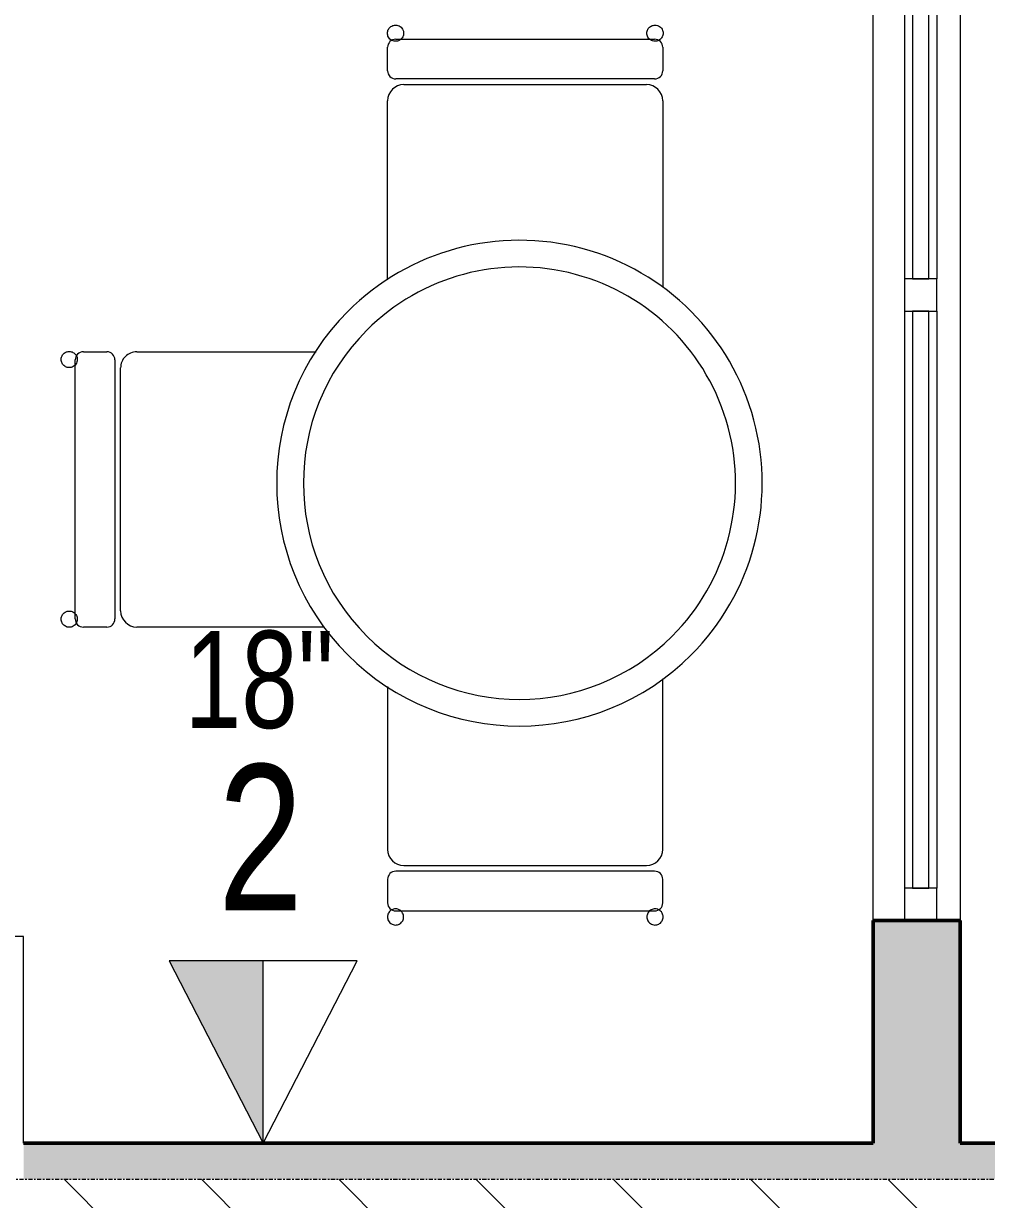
# Model space of a CAD drawing. Header units: inches. Extents: x -1205 to 1409, y -1117 to 895.
# Drawn here: x -572.6 to -513.1, y -1043.4 to -970.7 of the extents above; entities that cross this region are included whole.
import ezdxf

# ---------------------------------------------------------------- set-up
doc = ezdxf.new("R2010")
doc.units = ezdxf.units.IN
doc.header["$MEASUREMENT"] = 0
doc.linetypes.add('Grid Line 1_4_', pattern=[0.4375, 0.25, -0.0625, 0.0625, -0.0625])
for name, color, linetype, lineweight in [('A-ANNO-NOTE', 131, 'Continuous', 9), ('A-GLAZ-CURT', 52, 'Continuous', 9), ('A-GLAZ-CWMG', 51, 'Continuous', 9), ('A-WALL-PATT', 111, 'Continuous', 13), ('I-FURN', 30, 'Continuous', 9), ('I-WALL', 2, 'Continuous', 13), ('S-GRID', 1, 'Continuous', 9)]:
    doc.layers.add(name, color=color, linetype=linetype, lineweight=lineweight)
doc.styles.add('Arial_1', font='arial.ttf', dxfattribs={"width": 0.75, "height": 9})
doc.styles.add('Arial_2', font='arial.ttf', dxfattribs={"width": 0.75, "height": 6})

# ---------------------------------------------------------------- blocks, each defined once
blk = doc.blocks.new('System Panel - Glazed Centered-4079504-8TH FLOOR TELECOM PLAN')
at = {"layer": 'A-GLAZ-CURT', "color": 253, "lineweight": 13}
for p, q in [((17.8125, 0.5), (-17.8125, 0.5)), ((-17.8125, 0.5), (-17.8125, -0.5)), ((17.8125, -0.5), (17.8125, 0.5)), ((-17.8125, -0.5), (17.8125, -0.5))]:
    blk.add_line(p, q, dxfattribs=at)
blk = doc.blocks.new('Rectangular Mullion - 2_ x 2_ Office Front-3248082-8TH FLOOR TELECOM PLAN')
at = {"layer": 'A-GLAZ-CWMG', "color": 53}
for p, q in [((-518.165, -988.494), (-518.165, -1024.119)), ((-516.165, -988.494), (-516.165, -1024.119))]:
    blk.add_line(p, q, dxfattribs=at)
blk = doc.blocks.new('Rectangular Mullion - 2_ x 2_ Office Front-3574983-8TH FLOOR TELECOM PLAN')
at = {"layer": 'A-GLAZ-CWMG', "color": 133, "lineweight": 20}
for p, q in [((-1, 1), (1, 1)), ((-1, -1), (-1, 1)), ((1, 1), (1, -1)), ((1, -1), (-1, -1))]:
    blk.add_line(p, q, dxfattribs=at)
blk = doc.blocks.new('Rectangular Mullion - 2_ x 2_ Office Front-3574990-8TH FLOOR TELECOM PLAN')
at = {"layer": 'A-GLAZ-CWMG', "color": 133, "lineweight": 20}
for p, q in [((0, 1), (-2, 1)), ((-2, 1), (-2, -1)), ((0, -1), (0, 1)), ((-2, -1), (0, -1))]:
    blk.add_line(p, q, dxfattribs=at)
blk = doc.blocks.new('Chair-Breuer - Chair-Breuer-2588924-8TH FLOOR TELECOM PLAN')
at = {"layer": 'I-FURN', "color": 53}
for p, q in [((-8, 8.802), (8, 8.802)), ((-8.5, 6.849), (-8.5, 8.302)), ((8.5, 8.302), (8.5, 6.849)), ((8, 6.349), (-8, 6.349)), ((-7.5, 6), (7.5, 6)), ((-8.5, -6.063), (-8.5, 5)), ((8.5, 5), (8.5, -6.537))]:
    blk.add_line(p, q, dxfattribs=at)
for centre, radius, start, end in [((-8, 8.302), 0.5, 90, 180), ((8, 8.302), 0.5, 360, 90), ((-8, 6.849), 0.5, 180, 270), ((8, 6.849), 0.5, 270, 360), ((-7.5, 5), 1, 90, 180), ((7.5, 5), 1, 0, 90)]:
    blk.add_arc(centre, radius, start, end, dxfattribs=at)
for points in [[(-8.011, 8.675), (-8.062, 8.675), (-8.161, 8.69), (-8.299, 8.757), (-8.411, 8.862), (-8.501, 9.02), (-8.527, 9.236), (-8.453, 9.429), (-8.346, 9.55), (-8.246, 9.619), (-8.131, 9.662), (-8.052, 9.671), (-8.011, 9.671)], [(-8.011, 9.671), (-7.96, 9.671), (-7.861, 9.656), (-7.722, 9.59), (-7.611, 9.485), (-7.521, 9.326), (-7.495, 9.111), (-7.568, 8.918), (-7.676, 8.797), (-7.776, 8.728), (-7.89, 8.685), (-7.97, 8.675), (-8.011, 8.675)], [(8.021, 8.675), (7.97, 8.675), (7.871, 8.69), (7.732, 8.757), (7.621, 8.862), (7.531, 9.02), (7.505, 9.236), (7.579, 9.429), (7.686, 9.55), (7.786, 9.619), (7.901, 9.662), (7.98, 9.671), (8.021, 9.671)], [(8.021, 9.671), (8.072, 9.671), (8.171, 9.656), (8.309, 9.59), (8.421, 9.485), (8.511, 9.326), (8.537, 9.111), (8.463, 8.918), (8.356, 8.797), (8.256, 8.728), (8.141, 8.685), (8.062, 8.675), (8.021, 8.675)]]:
    blk.add_open_spline(points, degree=3, knots=[-1, -1, -1, -1, -0.903846, -0.807692, -0.711538, -0.615385, -0.461538, -0.307692, -0.230769, -0.153846, -0.076923, 0, 0, 0, 0], dxfattribs=at)
blk = doc.blocks.new('Chair-Breuer - Chair-Breuer-V71-8TH FLOOR TELECOM PLAN')
at = {"layer": 'I-FURN', "color": 53}
for p, q in [((-8, 8.802), (8, 8.802)), ((-8.5, 6.849), (-8.5, 8.302)), ((8.5, 8.302), (8.5, 6.849)), ((8, 6.349), (-8, 6.349)), ((-7.5, 6), (7.5, 6)), ((-8.5, -6.596), (-8.5, 5)), ((8.5, 5), (8.5, -6.077))]:
    blk.add_line(p, q, dxfattribs=at)
for centre, radius, start, end in [((-8, 8.302), 0.5, 90, 180), ((8, 8.302), 0.5, 360, 90), ((-8, 6.849), 0.5, 180, 270), ((8, 6.849), 0.5, 270, 360), ((-7.5, 5), 1, 90, 180), ((7.5, 5), 1, 0, 90)]:
    blk.add_arc(centre, radius, start, end, dxfattribs=at)
for points in [[(-8.011, 8.675), (-8.062, 8.675), (-8.161, 8.69), (-8.299, 8.757), (-8.411, 8.862), (-8.501, 9.02), (-8.527, 9.236), (-8.453, 9.429), (-8.346, 9.55), (-8.246, 9.619), (-8.131, 9.662), (-8.052, 9.671), (-8.011, 9.671)], [(-8.011, 9.671), (-7.96, 9.671), (-7.861, 9.656), (-7.722, 9.59), (-7.611, 9.485), (-7.521, 9.326), (-7.495, 9.111), (-7.568, 8.918), (-7.676, 8.797), (-7.776, 8.728), (-7.89, 8.685), (-7.97, 8.675), (-8.011, 8.675)], [(8.021, 8.675), (7.97, 8.675), (7.871, 8.69), (7.732, 8.757), (7.621, 8.862), (7.531, 9.02), (7.505, 9.236), (7.579, 9.429), (7.686, 9.55), (7.786, 9.619), (7.901, 9.662), (7.98, 9.671), (8.021, 9.671)], [(8.021, 9.671), (8.072, 9.671), (8.171, 9.656), (8.309, 9.59), (8.421, 9.485), (8.511, 9.326), (8.537, 9.111), (8.463, 8.918), (8.356, 8.797), (8.256, 8.728), (8.141, 8.685), (8.062, 8.675), (8.021, 8.675)]]:
    blk.add_open_spline(points, degree=3, knots=[-1, -1, -1, -1, -0.903846, -0.807692, -0.711538, -0.615385, -0.461538, -0.307692, -0.230769, -0.153846, -0.076923, 0, 0, 0, 0], dxfattribs=at)
blk = doc.blocks.new('Table-Round - 30_ Diameter-2588791-8TH FLOOR TELECOM PLAN')
at = {"layer": 'I-FURN', "color": 53}
for radius, start, end in [(15, 360, 180), (13.35, 0, 180), (15, 180, 360), (13.35, 180, 0)]:
    blk.add_arc((0, 0), radius, start, end, dxfattribs=at)
blk = doc.blocks.new('Chair-Breuer - Chair-Breuer-V89-8TH FLOOR TELECOM PLAN')
at = {"layer": 'I-FURN', "color": 53}
for p, q in [((8.5, -5), (8.5, 5.537)), ((-8.5, 5.063), (-8.5, -5)), ((8, -6.349), (-8, -6.349)), ((-7.5, -6), (7.5, -6)), ((-8.5, -6.849), (-8.5, -8.302)), ((8.5, -8.302), (8.5, -6.849)), ((-8, -8.802), (8, -8.802))]:
    blk.add_line(p, q, dxfattribs=at)
for centre, radius, start, end in [((-7.5, -5), 1, 180, 270), ((7.5, -5), 1, 270, 360), ((-8, -6.849), 0.5, 90, 180), ((8, -6.849), 0.5, 0, 90), ((-8, -8.302), 0.5, 180, 270), ((8, -8.302), 0.5, 270, 0)]:
    blk.add_arc(centre, radius, start, end, dxfattribs=at)
for points in [[(-8.011, -8.675), (-8.052, -8.675), (-8.131, -8.685), (-8.246, -8.728), (-8.346, -8.797), (-8.453, -8.918), (-8.527, -9.111), (-8.501, -9.326), (-8.411, -9.485), (-8.299, -9.59), (-8.161, -9.656), (-8.062, -9.671), (-8.011, -9.671)], [(-8.011, -9.671), (-7.97, -9.671), (-7.89, -9.662), (-7.776, -9.619), (-7.676, -9.55), (-7.568, -9.429), (-7.495, -9.236), (-7.521, -9.02), (-7.611, -8.862), (-7.722, -8.757), (-7.861, -8.69), (-7.96, -8.675), (-8.011, -8.675)], [(8.021, -8.675), (7.98, -8.675), (7.901, -8.685), (7.786, -8.728), (7.686, -8.797), (7.579, -8.918), (7.505, -9.111), (7.531, -9.326), (7.621, -9.485), (7.732, -9.59), (7.871, -9.656), (7.97, -9.671), (8.021, -9.671)], [(8.021, -9.671), (8.062, -9.671), (8.141, -9.662), (8.256, -9.619), (8.356, -9.55), (8.463, -9.429), (8.537, -9.236), (8.511, -9.02), (8.421, -8.862), (8.309, -8.757), (8.171, -8.69), (8.072, -8.675), (8.021, -8.675)]]:
    blk.add_open_spline(points, degree=3, knots=[0, 0, 0, 0, 0.076923, 0.153846, 0.230769, 0.307692, 0.461538, 0.615385, 0.711538, 0.807692, 0.903846, 1, 1, 1, 1], dxfattribs=at)
blk = doc.blocks.new('18433_1 - AEO NY - CENTRAL_rvt-1-8TH FLOOR TELECOM PLAN')
at = {"layer": 'A-WALL-PATT', "lineweight": 5}
h = blk.add_hatch(color=9, dxfattribs=at)
h.paths.add_polyline_path([(-514.727, -1039.869), (-514.727, -1026.119), (-520.102, -1026.119), (-520.102, -1039.869)], flags=0)
h.paths.add_polyline_path([(-514.727, -910.869), (-514.727, -905.494), (-520.102, -905.494), (-520.102, -910.869)], flags=0)
h.paths.add_polyline_path([(-517.498, -708.744), (-514.727, -708.744), (-514.727, -703.369), (-520.102, -703.369), (-520.102, -708.744)], flags=0)
h.paths.add_polyline_path([(-514.727, -585.369), (-514.727, -555.619), (-520.102, -555.619), (-520.102, -585.369)], flags=0)
at = {"layer": 'A-WALL-PATT'}
blk.add_hatch(color=253, dxfattribs=at).paths.add_polyline_path([(-364.033, -1042.119), (-364.033, -1039.869), (-572.602, -1039.869), (-572.602, -1042.119), (-395.957, -1042.119)], flags=0)
at = {"layer": 'A-WALL-PATT', "lineweight": 9}
h = blk.add_hatch(dxfattribs=at)
h.set_pattern_fill('FP_1', color=53, style=0, pattern_type=2)
h.set_pattern_definition([(135, (0, 0), (-4.24264, -4.24264), [])])
h.paths.add_polyline_path([(304.398, -1054.119), (304.398, -1042.119), (138.898, -1042.119), (138.898, -1048.619), (110.898, -1048.619), (110.898, -1042.119), (-75.227, -1042.119), (-75.227, -1048.619), (-99.227, -1048.619), (-99.227, -1042.119), (-332.82, -1042.119), (-332.82, -1043.119), (-356.82, -1043.119), (-356.82, -1042.119), (-575.102, -1042.119), (-575.102, -1043.119), (-599.102, -1043.119), (-599.102, -1042.119), (-789.977, -1042.119), (-789.977, -1048.619), (-817.977, -1048.619), (-817.977, -1042.119), (-892.388, -1042.119), (-892.388, -1054.119), (266.998, -1054.119)], flags=0)
at = {"layer": 'I-WALL', "color": 253}
for p, q in [((-520.102, -1026.119), (-520.102, -910.869)), ((-514.727, -910.869), (-514.727, -1026.119))]:
    blk.add_line(p, q, dxfattribs=at)
at = {"layer": 'I-WALL', "color": 213, "lineweight": 50}
for p, q in [((-520.102, -1026.119), (-520.102, -1039.869)), ((-514.727, -1026.119), (-520.102, -1026.119)), ((-514.727, -1039.869), (-514.727, -1026.119)), ((-520.102, -1039.869), (-572.602, -1039.869)), ((-364.033, -1039.869), (-514.727, -1039.869))]:
    blk.add_line(p, q, dxfattribs=at)
at = {"layer": 'I-WALL', "color": 133, "lineweight": 20}
for p, q in [((-572.602, -1027.119), (-599.352, -1027.119)), ((-572.602, -1029.369), (-572.602, -1027.119)), ((-572.602, -1039.869), (-572.602, -1029.369))]:
    blk.add_line(p, q, dxfattribs=at)
at = {"layer": 'S-GRID', "linetype": 'Grid Line 1_4_'}
blk.add_line((444.899, -1042.119), (-904.422, -1042.119), dxfattribs=at)
at = {"color": 53, "lineweight": 9}
for name, p in [('Rectangular Mullion - 2_ x 2_ Office Front-3248082-8TH FLOOR TELECOM PLAN', (0, 37.625)), ('Chair-Breuer - Chair-Breuer-2588924-8TH FLOOR TELECOM PLAN', (-541.602, -980.505)), ('Rectangular Mullion - 2_ x 2_ Office Front-3248082-8TH FLOOR TELECOM PLAN', (0, 0)), ('Chair-Breuer - Chair-Breuer-V89-8TH FLOOR TELECOM PLAN', (-541.602, -1016.734))]:
    blk.add_blockref(name, p, dxfattribs=at)
for name, p, rotation in [('System Panel - Glazed Centered-4079504-8TH FLOOR TELECOM PLAN', (-517.165, -968.682), 89.99999999999993), ('Table-Round - 30_ Diameter-2588791-8TH FLOOR TELECOM PLAN', (-541.955, -999.119), 314.9999999999999), ('System Panel - Glazed Centered-4079504-8TH FLOOR TELECOM PLAN', (-517.165, -1006.307), 89.99999999999993), ('Chair-Breuer - Chair-Breuer-V71-8TH FLOOR TELECOM PLAN', (-560.602, -999.505), 89.99999999999915), ('Rectangular Mullion - 2_ x 2_ Office Front-3574990-8TH FLOOR TELECOM PLAN', (-517.165, -1026.119), 269.9999999999999)]:
    blk.add_blockref(name, p, dxfattribs=dict(at, rotation=rotation))
at = {"color": 53, "lineweight": 9, "extrusion": (0, 0, -1), "rotation": 90.00000000000007}
blk.add_blockref('Rectangular Mullion - 2_ x 2_ Office Front-3574983-8TH FLOOR TELECOM PLAN', (517.165, -987.494), dxfattribs=at)

msp = doc.modelspace()

# ---------------------------------------------------------------- block references
at = {"lineweight": 5}
msp.add_blockref('18433_1 - AEO NY - CENTRAL_rvt-1-8TH FLOOR TELECOM PLAN', (0, 0), dxfattribs=at)

# ---------------------------------------------------------------- next in the draw order: hatches: boundary and pattern name
at = {"layer": 'A-ANNO-NOTE'}
msp.add_hatch(color=256, dxfattribs=at).paths.add_polyline_path([(-557.795, -1039.869), (-557.795, -1028.619), (-563.601, -1028.619), (-562.561, -1030.633)], flags=0)

# ---------------------------------------------------------------- next in the draw order: linework, layer by layer
for p, q in [((-557.795, -1028.619), (-563.601, -1028.619)), ((-563.601, -1028.619), (-557.795, -1039.869)), ((-557.795, -1039.869), (-557.795, -1028.619))]:
    msp.add_line(p, q, dxfattribs=at)
at = {"layer": 'A-ANNO-NOTE', "lineweight": 20}
for p, q in [((-563.601, -1028.619), (-557.795, -1039.869)), ((-551.988, -1028.619), (-563.601, -1028.619)), ((-557.795, -1039.869), (-551.988, -1028.619))]:
    msp.add_line(p, q, dxfattribs=at)

# ---------------------------------------------------------------- next in the draw order: texts
at = {"layer": 'A-ANNO-NOTE', "attachment_point": 1}
for s, insert, char_height, width, style in [('18"', (-562.644, -1008.239), 6, 11.3625, 'Arial_2'), ('2', (-560.574, -1016.491), 9, 6.363, 'Arial_1')]:
    msp.add_mtext(s, dxfattribs=dict(at, insert=insert, char_height=char_height, width=width, style=style))

doc.saveas('drawing.dxf')
